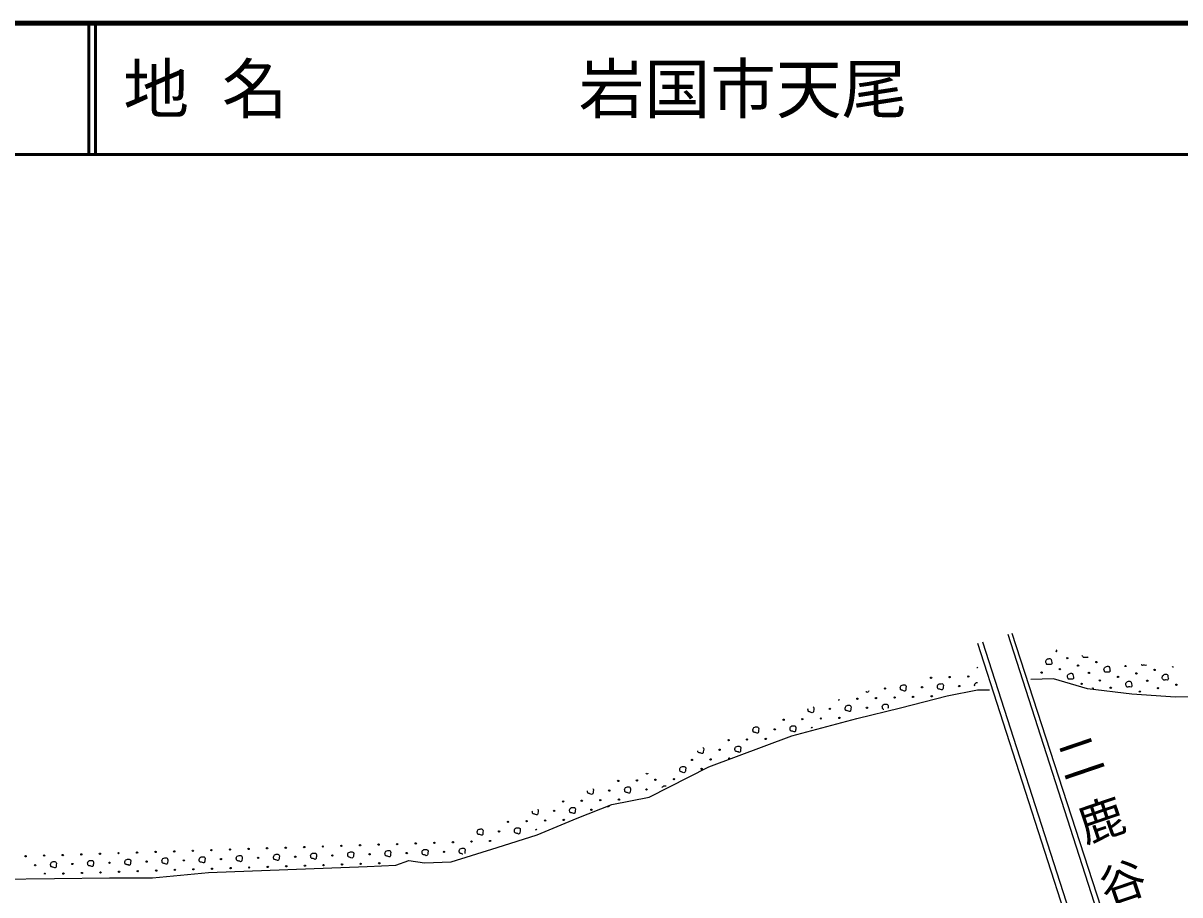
# Model space of a CAD drawing. Units: millimetres, scale not verified. Extents: x 40000 to 680000, y 20000 to 380000.
# Drawn here: x 362754 to 450755, y 313693 to 380000 of the extents above; entities that cross this region are included whole.
import ezdxf
from ezdxf.enums import TextEntityAlignment as Align

# ---------------------------------------------------------------- set-up
doc = ezdxf.new("R2010")
doc.units = ezdxf.units.MM
doc.header["$LTSCALE"] = 1000
for name, color, linetype, lineweight in [('M-BGD', 7, 'Continuous', 25), ('M-TTL', 2, 'Continuous', 140), ('M-TTL-LINE', 7, 'Continuous', 50)]:
    doc.layers.add(name, color=color, linetype=linetype, lineweight=lineweight)
doc.layers.add('M-TTL-TXT', color=7, linetype='Continuous')
doc.styles.add('@ＭＳ ゴシック', font='')
doc.styles.add('ＭＳ ゴシック', font='')
doc.styles.get('@ＭＳ ゴシック').set_extended_font_data('@MS Gothic')
doc.styles.get('ＭＳ ゴシック').set_extended_font_data('MS Gothic')

msp = doc.modelspace()

# ---------------------------------------------------------------- linework, layer by layer
at = {"layer": 'M-BGD'}
for p, q in [((451085, 293325), (438001, 333586)), ((448394, 292462), (435381, 332810)), ((448775, 292584), (435764, 332923)), ((450678, 293198), (437682, 333492)), ((441149, 330125), (439418, 330078)), ((443722, 329376), (441149, 330125)), ((433063, 328828), (435360, 329287)), ((435360, 329287), (436279, 329287)), ((447090, 328955), (443722, 329376)), ((429502, 327909), (433063, 328828)), ((450412, 328721), (447090, 328955)), ((453921, 328768), (450412, 328721)), ((426171, 327105), (429502, 327909)), ((421232, 325784), (426171, 327105)), ((414915, 323430), (421232, 325784)), ((410378, 321132), (414915, 323430)), ((404901, 319524), (407542, 320558)), ((407542, 320558), (410378, 321132)), ((401857, 318261), (404901, 319524)), ((398813, 317285), (401857, 318261)), ((395310, 316193), (398813, 317285)), ((388935, 315849), (391117, 315964)), ((391117, 315964), (392094, 316308)), ((392094, 316308), (393300, 316136)), ((393300, 316136), (395310, 316193)), ((372603, 314987), (376853, 315389)), ((376853, 315389), (388935, 315849)), ((360658, 314873), (365138, 314930)), ((365138, 314930), (369330, 314987)), ((369330, 314987), (372603, 314987))]:
    msp.add_line(p, q, dxfattribs=at)
for points in [[(443376, 331813), (443358, 331845), (443334, 331898)], [(443774, 331796), (443759, 331770), (443720, 331745), (443638, 331754), (443579, 331757), (443533, 331754), (443489, 331744), (443444, 331751), (443418, 331758), (443393, 331783), (443376, 331813)], [(448206, 331201), (448192, 331177), (448152, 331151), (448070, 331161), (448012, 331163), (447965, 331160), (447922, 331150), (447877, 331157), (447850, 331165), (447825, 331189), (447819, 331201)], [(427082, 329210), (427075, 329165), (427052, 329134), (427022, 329106), (426976, 329094), (426901, 329128), (426856, 329145)], [(435144, 329580), (435137, 329636), (435154, 329713), (435180, 329763), (435211, 329799), (435282, 329835), (435349, 329849)], [(444100, 329422), (444120, 329429), (444174, 329423), (444212, 329407)], [(422476, 327712), (422469, 327748), (422462, 327806), (422477, 327873)], [(422865, 327986), (422893, 327961), (422916, 327886), (422898, 327769), (422889, 327669), (422881, 327613), (422859, 327581), (422828, 327553), (422782, 327541), (422707, 327576), (422652, 327596), (422607, 327607), (422562, 327611), (422522, 327632), (422499, 327647), (422483, 327678), (422476, 327712)], [(428130, 327897), (428123, 327933), (428116, 327991), (428133, 328068), (428159, 328118), (428190, 328154), (428261, 328189), (428329, 328204), (428390, 328205), (428454, 328206), (428503, 328185), (428547, 328147), (428570, 328071), (428552, 327954), (428545, 327877)], [(428230, 327795), (428216, 327797), (428176, 327817), (428153, 327832), (428137, 327863), (428130, 327897)], [(414463, 324893), (414505, 324856), (414528, 324781), (414510, 324664), (414501, 324564), (414493, 324507), (414471, 324476), (414440, 324448), (414394, 324436), (414319, 324470), (414264, 324491), (414219, 324502), (414174, 324506), (414134, 324526), (414111, 324542), (414095, 324573), (414088, 324607)], [(414088, 324607), (414081, 324643), (414080, 324656)], [(410287, 322938), (410277, 322923), (410246, 322896), (410200, 322884), (410132, 322915)], [(405700, 321501), (405693, 321537), (405686, 321595), (405689, 321607)], [(406106, 321761), (406117, 321751), (406140, 321676), (406123, 321558), (406113, 321459), (406105, 321402), (406083, 321371), (406052, 321343), (406006, 321331), (405931, 321365), (405876, 321385), (405831, 321397), (405787, 321401), (405746, 321421), (405723, 321437), (405707, 321467), (405700, 321501)], [(411363, 321868), (411383, 321908), (411414, 321943), (411485, 321979), (411553, 321993), (411614, 321995), (411667, 321996)], [(407220, 320391), (407291, 320426), (407359, 320441), (407374, 320441)], [(401506, 319949), (401499, 319985), (401492, 320043), (401495, 320056)], [(401910, 320210), (401923, 320199), (401947, 320123), (401929, 320006), (401919, 319906), (401911, 319850), (401889, 319818), (401858, 319790), (401812, 319779), (401737, 319813), (401682, 319833), (401637, 319844), (401593, 319848), (401552, 319869), (401529, 319884), (401513, 319915), (401506, 319949)], [(395945, 316936), (395938, 316972), (395931, 317030), (395948, 317107), (395974, 317157), (396005, 317193), (396077, 317229), (396144, 317243), (396205, 317244), (396269, 317246), (396319, 317224), (396362, 317186), (396385, 317111), (396367, 316993), (396358, 316894), (396351, 316843)], [(396195, 316792), (396176, 316800), (396121, 316821), (396076, 316832), (396031, 316836), (395991, 316856), (395968, 316872), (395952, 316902), (395945, 316936)]]:
    msp.add_lwpolyline(points, dxfattribs=at)
for points in [[(440598, 331283), (440580, 331315), (440555, 331368), (440548, 331446), (440558, 331502), (440576, 331545), (440633, 331601), (440693, 331635), (440751, 331655), (440812, 331677), (440865, 331671), (440918, 331648), (440963, 331584), (440982, 331467), (441004, 331369), (441014, 331313), (441002, 331276), (440981, 331240), (440941, 331215), (440860, 331224), (440801, 331226), (440754, 331223), (440711, 331214), (440666, 331221), (440639, 331228), (440615, 331252)], [(445030, 330689), (445013, 330721), (444988, 330774), (444981, 330852), (444990, 330908), (445009, 330952), (445066, 331008), (445125, 331042), (445183, 331062), (445244, 331083), (445298, 331078), (445350, 331055), (445396, 330990), (445415, 330873), (445436, 330775), (445446, 330719), (445434, 330682), (445413, 330646), (445374, 330621), (445292, 330631), (445233, 330633), (445187, 330630), (445143, 330620), (445099, 330627), (445072, 330635), (445047, 330659)], [(442252, 330159), (442235, 330191), (442210, 330244), (442203, 330322), (442212, 330378), (442231, 330421), (442288, 330477), (442347, 330511), (442405, 330531), (442466, 330553), (442519, 330547), (442572, 330524), (442618, 330460), (442637, 330343), (442658, 330245), (442668, 330189), (442656, 330152), (442635, 330116), (442596, 330091), (442514, 330100), (442455, 330102), (442409, 330099), (442365, 330090), (442320, 330097), (442294, 330104), (442269, 330128)], [(449463, 330096), (449445, 330128), (449421, 330181), (449413, 330259), (449423, 330315), (449442, 330358), (449498, 330414), (449558, 330448), (449616, 330468), (449677, 330489), (449730, 330484), (449783, 330461), (449829, 330397), (449847, 330280), (449869, 330182), (449879, 330126), (449867, 330089), (449846, 330053), (449806, 330028), (449725, 330037), (449666, 330039), (449620, 330036), (449576, 330026), (449531, 330033), (449505, 330041), (449480, 330065)], [(429497, 329357), (429490, 329393), (429483, 329451), (429500, 329527), (429526, 329578), (429557, 329614), (429628, 329649), (429696, 329663), (429757, 329665), (429821, 329666), (429871, 329645), (429914, 329607), (429937, 329531), (429919, 329414), (429910, 329314), (429902, 329258), (429879, 329226), (429848, 329199), (429803, 329187), (429728, 329221), (429673, 329241), (429628, 329252), (429583, 329256), (429543, 329277), (429520, 329292), (429504, 329323)], [(432324, 329450), (432317, 329486), (432310, 329544), (432327, 329620), (432353, 329671), (432384, 329706), (432455, 329742), (432523, 329756), (432584, 329757), (432648, 329759), (432697, 329737), (432741, 329700), (432764, 329624), (432746, 329507), (432737, 329407), (432729, 329351), (432706, 329319), (432675, 329291), (432630, 329280), (432555, 329314), (432500, 329334), (432455, 329345), (432410, 329349), (432370, 329370), (432347, 329385), (432331, 329416)], [(446685, 329565), (446667, 329597), (446642, 329650), (446635, 329728), (446644, 329784), (446663, 329828), (446720, 329884), (446780, 329918), (446837, 329938), (446898, 329959), (446952, 329954), (447005, 329931), (447050, 329866), (447069, 329749), (447091, 329651), (447101, 329595), (447089, 329558), (447068, 329522), (447028, 329497), (446947, 329507), (446888, 329509), (446841, 329506), (446798, 329496), (446753, 329503), (446726, 329511), (446701, 329535)], [(425303, 327805), (425296, 327840), (425289, 327898), (425306, 327975), (425332, 328025), (425363, 328061), (425434, 328097), (425502, 328111), (425563, 328112), (425627, 328114), (425677, 328092), (425720, 328054), (425743, 327979), (425725, 327862), (425716, 327762), (425708, 327705), (425685, 327674), (425654, 327646), (425609, 327634), (425534, 327668), (425479, 327689), (425434, 327700), (425389, 327704), (425349, 327724), (425326, 327740), (425310, 327770)], [(421109, 326252), (421102, 326288), (421095, 326346), (421112, 326422), (421138, 326473), (421169, 326508), (421240, 326544), (421308, 326558), (421369, 326560), (421433, 326561), (421483, 326540), (421526, 326502), (421549, 326426), (421531, 326309), (421522, 326209), (421514, 326153), (421491, 326121), (421460, 326093), (421415, 326082), (421340, 326116), (421285, 326136), (421240, 326147), (421195, 326151), (421155, 326172), (421132, 326187), (421116, 326218)], [(418282, 326159), (418275, 326195), (418268, 326253), (418285, 326329), (418311, 326380), (418342, 326416), (418414, 326451), (418481, 326465), (418542, 326467), (418606, 326468), (418656, 326447), (418699, 326409), (418722, 326333), (418704, 326216), (418695, 326116), (418687, 326060), (418665, 326028), (418634, 326001), (418588, 325989), (418513, 326023), (418458, 326043), (418413, 326054), (418368, 326059), (418328, 326079), (418305, 326094), (418289, 326125)], [(416915, 324699), (416908, 324735), (416901, 324793), (416918, 324870), (416944, 324920), (416975, 324956), (417046, 324991), (417114, 325006), (417175, 325007), (417239, 325009), (417289, 324987), (417332, 324949), (417355, 324874), (417337, 324756), (417328, 324657), (417320, 324600), (417297, 324569), (417266, 324541), (417221, 324529), (417146, 324563), (417091, 324583), (417046, 324595), (417001, 324599), (416961, 324619), (416938, 324634), (416922, 324665)], [(412721, 323147), (412714, 323183), (412707, 323241), (412724, 323317), (412750, 323367), (412781, 323403), (412852, 323439), (412920, 323453), (412981, 323454), (413045, 323456), (413095, 323434), (413138, 323397), (413161, 323321), (413143, 323204), (413134, 323104), (413126, 323048), (413103, 323016), (413073, 322988), (413027, 322976), (412952, 323011), (412897, 323031), (412852, 323042), (412807, 323046), (412767, 323067), (412744, 323082), (412728, 323113)], [(408527, 321594), (408520, 321630), (408513, 321688), (408530, 321764), (408556, 321815), (408587, 321851), (408658, 321886), (408726, 321900), (408787, 321902), (408851, 321903), (408901, 321882), (408944, 321844), (408967, 321768), (408949, 321651), (408940, 321551), (408932, 321495), (408909, 321463), (408879, 321436), (408833, 321424), (408758, 321458), (408703, 321478), (408658, 321489), (408613, 321494), (408573, 321514), (408550, 321529), (408534, 321560)], [(404333, 320042), (404326, 320078), (404319, 320136), (404336, 320212), (404362, 320262), (404393, 320298), (404464, 320334), (404532, 320348), (404593, 320349), (404657, 320351), (404707, 320329), (404750, 320291), (404773, 320216), (404755, 320099), (404746, 319999), (404738, 319942), (404715, 319911), (404685, 319883), (404639, 319871), (404564, 319905), (404509, 319926), (404464, 319937), (404419, 319941), (404379, 319961), (404356, 319977), (404340, 320008)], [(397312, 318396), (397305, 318432), (397298, 318490), (397315, 318567), (397341, 318617), (397372, 318653), (397444, 318688), (397511, 318703), (397572, 318704), (397636, 318706), (397686, 318684), (397729, 318646), (397753, 318571), (397735, 318453), (397725, 318353), (397717, 318297), (397695, 318266), (397664, 318238), (397618, 318226), (397543, 318260), (397488, 318280), (397443, 318292), (397399, 318296), (397358, 318316), (397335, 318331), (397319, 318362)], [(400139, 318489), (400132, 318525), (400125, 318583), (400142, 318659), (400168, 318710), (400199, 318745), (400271, 318781), (400338, 318795), (400399, 318797), (400463, 318798), (400513, 318777), (400556, 318739), (400579, 318663), (400561, 318546), (400552, 318446), (400544, 318390), (400522, 318358), (400491, 318331), (400445, 318319), (400370, 318353), (400315, 318373), (400270, 318384), (400225, 318388), (400185, 318409), (400162, 318424), (400146, 318455)], [(384638, 316566), (384631, 316601), (384623, 316659), (384640, 316736), (384666, 316786), (384698, 316822), (384769, 316858), (384836, 316872), (384897, 316873), (384962, 316875), (385011, 316853), (385054, 316815), (385078, 316740), (385060, 316622), (385050, 316523), (385043, 316466), (385020, 316435), (384989, 316407), (384944, 316395), (384869, 316429), (384813, 316450), (384768, 316461), (384724, 316465), (384684, 316485), (384660, 316501), (384644, 316531)], [(387464, 316658), (387458, 316694), (387450, 316752), (387467, 316829), (387493, 316879), (387525, 316915), (387596, 316950), (387663, 316964), (387724, 316966), (387789, 316967), (387838, 316946), (387881, 316908), (387905, 316832), (387887, 316715), (387877, 316615), (387870, 316559), (387847, 316527), (387816, 316500), (387771, 316488), (387696, 316522), (387640, 316542), (387595, 316553), (387551, 316558), (387510, 316578), (387487, 316593), (387471, 316624)], [(390291, 316751), (390285, 316787), (390277, 316845), (390294, 316921), (390320, 316972), (390352, 317007), (390423, 317043), (390490, 317057), (390551, 317059), (390616, 317060), (390665, 317039), (390708, 317001), (390732, 316925), (390714, 316808), (390704, 316708), (390696, 316652), (390674, 316620), (390643, 316592), (390597, 316581), (390523, 316615), (390467, 316635), (390422, 316646), (390378, 316650), (390337, 316671), (390314, 316686), (390298, 316717)], [(393118, 316844), (393111, 316880), (393104, 316938), (393121, 317014), (393147, 317064), (393178, 317100), (393250, 317136), (393317, 317150), (393378, 317151), (393442, 317153), (393492, 317131), (393535, 317093), (393559, 317018), (393541, 316901), (393531, 316801), (393523, 316745), (393501, 316713), (393470, 316685), (393424, 316673), (393350, 316707), (393294, 316728), (393249, 316739), (393205, 316743), (393164, 316764), (393141, 316779), (393125, 316810)], [(364849, 315916), (364842, 315952), (364835, 316010), (364852, 316087), (364878, 316137), (364909, 316173), (364981, 316208), (365048, 316223), (365109, 316224), (365173, 316225), (365223, 316204), (365266, 316166), (365289, 316090), (365271, 315973), (365262, 315873), (365254, 315817), (365232, 315785), (365201, 315758), (365155, 315746), (365080, 315780), (365025, 315800), (364980, 315811), (364935, 315816), (364895, 315836), (364872, 315851), (364856, 315882)], [(367676, 316009), (367669, 316045), (367662, 316103), (367679, 316179), (367705, 316230), (367736, 316265), (367807, 316301), (367875, 316315), (367936, 316317), (368000, 316318), (368050, 316297), (368093, 316259), (368116, 316183), (368098, 316066), (368089, 315966), (368081, 315910), (368058, 315878), (368028, 315851), (367982, 315839), (367907, 315873), (367852, 315893), (367807, 315904), (367762, 315908), (367722, 315929), (367699, 315944), (367683, 315975)], [(370503, 316102), (370496, 316138), (370489, 316196), (370506, 316272), (370532, 316322), (370563, 316358), (370634, 316394), (370702, 316408), (370763, 316409), (370827, 316411), (370876, 316389), (370920, 316351), (370943, 316276), (370925, 316159), (370916, 316059), (370908, 316003), (370885, 315971), (370854, 315943), (370809, 315931), (370734, 315965), (370679, 315986), (370634, 315997), (370589, 316001), (370549, 316022), (370526, 316037), (370510, 316068)], [(373330, 316195), (373323, 316230), (373316, 316288), (373333, 316365), (373359, 316415), (373390, 316451), (373461, 316487), (373529, 316501), (373590, 316502), (373654, 316504), (373703, 316482), (373747, 316444), (373770, 316369), (373752, 316251), (373743, 316152), (373735, 316095), (373712, 316064), (373681, 316036), (373636, 316024), (373561, 316058), (373506, 316079), (373461, 316090), (373416, 316094), (373376, 316114), (373353, 316130), (373337, 316160)], [(376157, 316287), (376150, 316323), (376143, 316381), (376160, 316458), (376186, 316508), (376217, 316544), (376288, 316579), (376355, 316593), (376416, 316595), (376481, 316596), (376530, 316575), (376574, 316537), (376597, 316461), (376579, 316344), (376570, 316244), (376562, 316188), (376539, 316156), (376508, 316129), (376463, 316117), (376388, 316151), (376333, 316171), (376288, 316182), (376243, 316187), (376203, 316207), (376180, 316222), (376163, 316253)], [(378984, 316380), (378977, 316416), (378970, 316474), (378987, 316550), (379013, 316601), (379044, 316636), (379115, 316672), (379182, 316686), (379243, 316688), (379308, 316689), (379357, 316668), (379400, 316630), (379424, 316554), (379406, 316437), (379397, 316337), (379389, 316281), (379366, 316249), (379335, 316222), (379290, 316210), (379215, 316244), (379160, 316264), (379115, 316275), (379070, 316279), (379030, 316300), (379007, 316315), (378990, 316346)], [(381811, 316473), (381804, 316509), (381796, 316567), (381814, 316643), (381840, 316693), (381871, 316729), (381942, 316765), (382009, 316779), (382070, 316780), (382135, 316782), (382184, 316760), (382227, 316722), (382251, 316647), (382233, 316530), (382224, 316430), (382216, 316374), (382193, 316342), (382162, 316314), (382117, 316302), (382042, 316336), (381987, 316357), (381941, 316368), (381897, 316372), (381857, 316393), (381833, 316408), (381817, 316439)]]:
    msp.add_lwpolyline(points, close=True, dxfattribs=at)
for centre in [(441624, 330867), (442186, 331695), (443014, 331133), (444403, 331398), (446619, 331101), (431829, 330212), (433242, 330258), (434656, 330304), (440235, 330602), (443841, 330571), (444668, 330009), (446057, 330274), (447446, 330539), (448273, 329977), (448835, 330804), (428318, 329389), (431145, 329482), (433972, 329575), (443279, 329744), (445495, 329447), (447711, 329150), (449100, 329415), (450490, 329680), (426221, 328613), (427635, 328659), (429048, 328706), (430462, 328752), (431875, 328798), (424124, 327836), (426951, 327929), (420614, 327014), (422027, 327060), (423441, 327107), (424854, 327153), (419930, 326284), (415737, 324731), (416420, 325461), (417833, 325508), (419247, 325554), (413640, 323955), (415053, 324001), (414369, 323272), (408032, 322356), (409446, 322402), (410859, 322449), (412272, 322495), (407349, 321626), (410175, 321719), (403838, 320804), (405252, 320850), (406665, 320896), (408078, 320943), (403155, 320074), (405981, 320166), (398961, 318521), (399644, 319251), (401058, 319297), (402471, 319344), (403884, 319390), (394037, 317652), (395450, 317698), (396864, 317745), (398277, 317791), (367181, 316771), (368595, 316817), (370008, 316864), (371421, 316910), (372835, 316956), (374248, 317003), (375662, 317049), (377075, 317095), (378489, 317142), (379902, 317188), (381316, 317235), (382729, 317281), (384142, 317327), (385556, 317374), (386969, 317420), (388383, 317466), (389113, 316783), (389796, 317513), (391210, 317559), (391940, 316876), (392623, 317606), (394767, 316968), (362941, 316632), (363671, 315948), (364354, 316678), (365768, 316724), (366498, 316041), (369324, 316134), (372151, 316226), (374978, 316319), (377805, 316412), (380632, 316505), (383459, 316597), (384189, 315914), (385602, 315960), (386286, 316690), (387016, 316007), (388429, 316053), (389843, 316099), (365814, 315311), (367227, 315357), (368641, 315404), (370054, 315450), (371468, 315497), (372881, 315543), (374295, 315589), (375708, 315636), (377122, 315682), (378535, 315728), (379949, 315775), (381362, 315821), (382775, 315868)]:
    msp.add_circle(centre, 49.8, dxfattribs=at)
for centre, start, end in [((441359, 332257), 176.09481, 88.92763), ((435339, 331034), 241.88332, 320.14985), ((450224, 331070), 197.04575, 330.68908), ((424808, 328566), 214.77905, 357.62267), ((422757, 326377), 21.81723, 187.12328), ((416466, 324048), 338.67369, 246.8609), ((401787, 318614), 21.88499, 194.2733), ((364401, 315265), 354.17535, 184.64395)]:
    msp.add_arc(centre, 49.8, start, end, dxfattribs=at)
at = {"layer": 'M-TTL'}
msp.add_line((680000, 380000), (40000, 380000), dxfattribs=at)
at = {"layer": 'M-TTL-LINE'}
for p, q in [((367750, 380000), (367750, 370000)), ((368250, 380000), (368250, 370000)), ((40000, 370000), (680000, 370000))]:
    msp.add_line(p, q, dxfattribs=at)

# ---------------------------------------------------------------- texts
at = {"layer": 'M-BGD', "insert": (441026, 325296), "char_height": 2566, "attachment_point": 7, "rotation": 288.8, "style": '@ＭＳ ゴシック'}
msp.add_mtext('\\T1.43;二鹿谷橋', dxfattribs=at)
at = {"layer": 'M-TTL-TXT', "style": 'ＭＳ ゴシック'}
for s, p in [('地 名', (370380, 375000)), ('岩国市天尾', (405024, 375000))]:
    msp.add_text(s, height=3666, dxfattribs=at).set_placement(p, align=Align.MIDDLE_LEFT)

doc.saveas('drawing.dxf')
